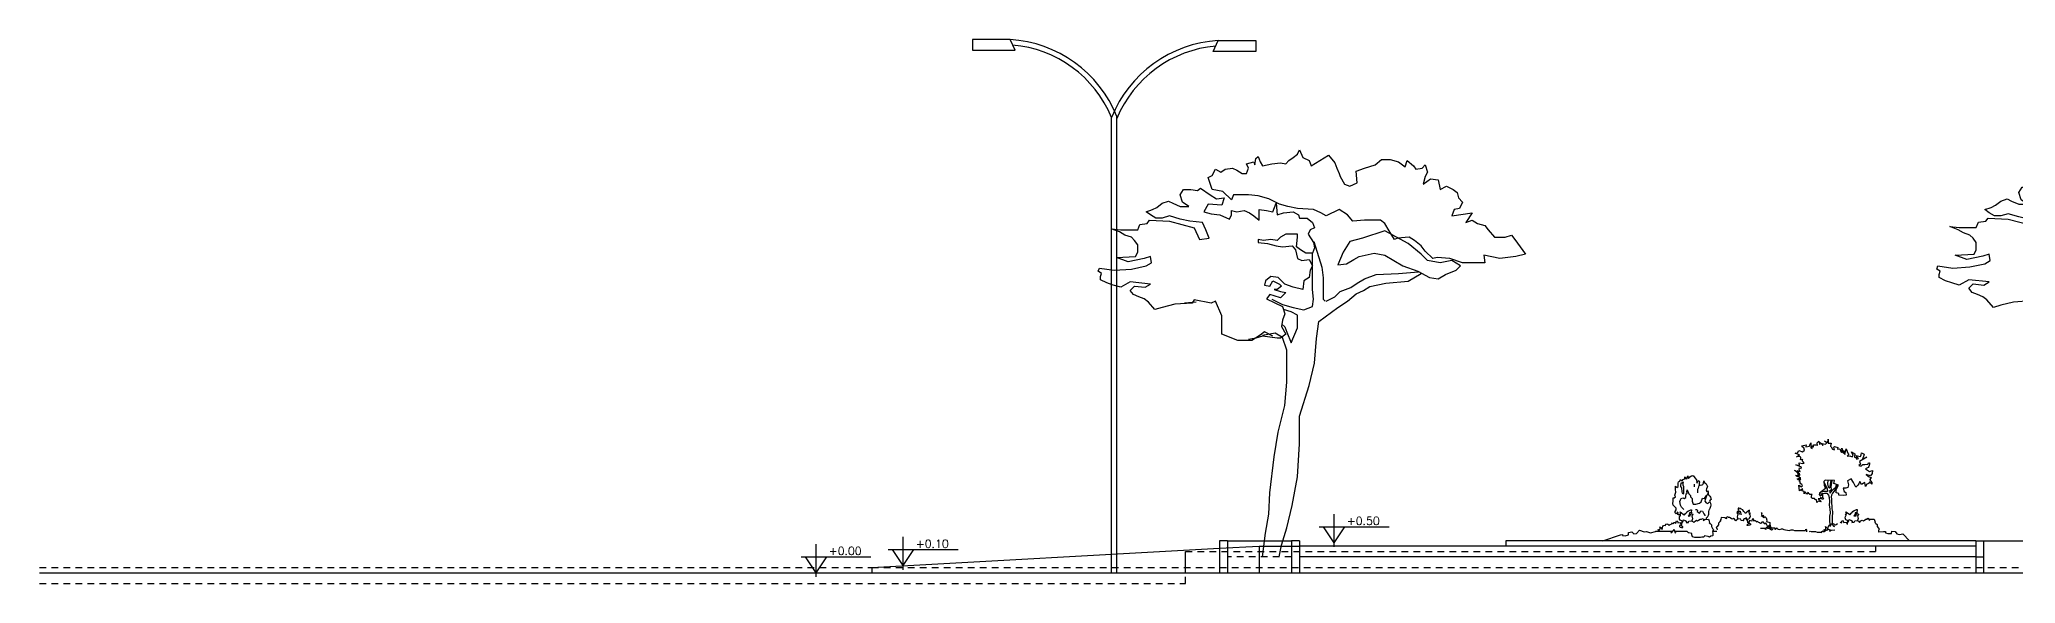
# Model space of a CAD drawing. Header units: millimetres. Extents: x 2181 to 2351, y -493 to -361.
# Drawn here: x 2200.96 to 2238, y -371.53 to -361.33 of the extents above; entities that cross this region are included whole.
import ezdxf

# ---------------------------------------------------------------- set-up
doc = ezdxf.new("R2010")
doc.units = ezdxf.units.MM
doc.header["$LTSCALE"] = 0.5
doc.header["$MEASUREMENT"] = 0
doc.linetypes.add('HIDDEN', pattern=[0.375, 0.25, -0.125])
doc.layers.get('0').update_dxf_attribs({"linetype": 'CONTINUOUS'})
for name, color, linetype in [('LAY', 7, 'CONTINUOUS'), ('P1', 1, 'CONTINUOUS'), ('P6', 4, 'CONTINUOUS'), ('PAREDE-A-DEMOLIR', 253, 'HIDDEN'), ('pena_01', 1, 'CONTINUOUS'), ('TEXTO', 3, 'CONTINUOUS')]:
    doc.layers.add(name, color=color, linetype=linetype)
doc.styles.add('ARQ', font='ROMANS.shx')

# ---------------------------------------------------------------- blocks, each defined once
blk = doc.blocks.new('POSTE2PET')
for p, q in [((79.014, -432.667), (78.308, -432.667)), ((78.308, -432.667), (78.308, -432.87)), ((78.308, -432.87), (79.106, -432.87)), ((79.106, -432.87), (79.014, -432.667)), ((82.822, -432.89), (82.914, -432.687)), ((83.619, -432.89), (82.822, -432.89)), ((82.914, -432.687), (83.619, -432.687)), ((83.619, -432.687), (83.619, -432.89))]:
    blk.add_line(p, q)
for points in [[(81.014, -442.667), (81.014, -434.109, 0.288839), (79.014, -432.667)], [(80.914, -442.667), (80.914, -434.129, 0.279997), (79.061, -432.771, 0.279997)]]:
    blk.add_lwpolyline(points, format="xyb")
for radius, start, end in [(2.312, 93.5727, 158.0158), (2.212, 94.9498, 157.5181)]:
    blk.add_arc((83.058, -434.994), radius, start, end)
blk = doc.blocks.new('ARVORE3')
for p, q in [((70.352, -454.205), (70.412, -454.046)), ((70.412, -454.046), (70.432, -454.265)), ((69.534, -454.345), (69.574, -454.265)), ((69.574, -454.185), (69.673, -454.205)), ((69.574, -454.265), (69.574, -454.185)), ((69.673, -454.205), (69.813, -454.185)), ((69.813, -454.185), (69.913, -454.225)), ((69.913, -454.225), (69.993, -454.285)), ((69.993, -454.285), (70.093, -454.365)), ((70.093, -454.165), (70.232, -454.185)), ((70.093, -454.245), (70.093, -454.165)), ((70.093, -454.365), (70.093, -454.245)), ((70.232, -454.185), (70.352, -454.205)), ((70.432, -454.265), (70.552, -454.225)), ((70.552, -454.225), (70.732, -454.205)), ((70.732, -454.205), (70.831, -454.265)), ((70.831, -454.265), (70.851, -454.325)), ((70.851, -454.325), (70.991, -454.325)), ((70.991, -454.325), (71.091, -454.405)), ((71.131, -454.505), (71.051, -454.544)), ((71.091, -454.405), (71.131, -454.505)), ((70.173, -454.744), (70.073, -454.724)), ((70.073, -454.724), (70.073, -454.784)), ((70.073, -454.784), (70.252, -454.804)), ((70.312, -454.724), (70.173, -454.744)), ((70.252, -454.804), (70.412, -454.844)), ((70.432, -454.744), (70.312, -454.724)), ((70.412, -454.844), (70.532, -454.864)), ((70.492, -454.684), (70.432, -454.744)), ((70.592, -454.624), (70.492, -454.684)), ((70.532, -454.864), (70.712, -454.844)), ((70.692, -454.624), (70.592, -454.624)), ((70.812, -454.624), (70.692, -454.624)), ((70.712, -454.844), (70.772, -454.923)), ((70.792, -454.864), (70.812, -454.684)), ((70.871, -454.923), (70.792, -454.864)), ((70.812, -454.684), (70.812, -454.624)), ((71.051, -454.544), (71.011, -454.624)), ((71.011, -454.624), (71.111, -454.784)), ((71.131, -454.884), (71.091, -454.983)), ((71.111, -454.784), (71.131, -454.884)), ((70.772, -454.923), (70.812, -455.083)), ((70.812, -455.083), (70.891, -455.123)), ((70.971, -454.983), (70.871, -454.923)), ((70.891, -455.123), (71.031, -455.103)), ((71.091, -454.983), (70.971, -454.983)), ((71.031, -455.103), (71.091, -455.223)), ((71.091, -455.223), (71.051, -455.303)), ((70.213, -455.502), (70.193, -455.582)), ((70.193, -455.582), (70.292, -455.602)), ((70.312, -455.422), (70.213, -455.502)), ((70.292, -455.602), (70.352, -455.502)), ((70.452, -455.442), (70.312, -455.422)), ((70.352, -455.502), (70.472, -455.562)), ((70.512, -455.602), (70.432, -455.662)), ((70.572, -455.562), (70.452, -455.442)), ((70.472, -455.562), (70.512, -455.602)), ((70.732, -455.622), (70.572, -455.562)), ((70.911, -455.662), (70.732, -455.622)), ((70.931, -455.502), (70.911, -455.662)), ((71.031, -455.442), (70.931, -455.502)), ((71.051, -455.303), (71.031, -455.442)), ((68.915, -455.901), (68.695, -455.921)), ((70.292, -455.761), (70.232, -455.841)), ((70.232, -455.841), (70.532, -455.981)), ((70.372, -455.781), (70.292, -455.761)), ((70.372, -455.662), (70.492, -455.702)), ((70.432, -455.662), (70.372, -455.662)), ((70.492, -455.821), (70.372, -455.781)), ((70.492, -455.702), (70.592, -455.721)), ((70.532, -455.781), (70.492, -455.821)), ((70.592, -455.721), (70.532, -455.781)), ((70.532, -455.981), (70.572, -456.12)), ((70.532, -456.24), (70.512, -456.36)), ((70.512, -456.36), (70.592, -456.5)), ((70.572, -456.12), (70.532, -456.24)), ((70.033, -456.579), (69.893, -456.599)), ((70.153, -456.539), (70.033, -456.579)), ((70.432, -456.579), (70.153, -456.539)), ((70.492, -456.579), (70.432, -456.579)), ((70.592, -456.5), (70.492, -456.579))]:
    blk.add_line(p, q)
for points in [[(69.214, -453.527), (69.274, -453.407), (69.374, -453.467), (69.454, -453.407), (69.594, -453.387), (69.673, -453.427), (69.773, -453.487), (69.853, -453.487), (69.893, -453.387), (69.853, -453.308), (69.993, -453.268), (70.013, -453.327), (70.033, -453.208), (70.073, -453.168), (70.113, -453.268), (70.153, -453.347), (70.332, -453.308), (70.492, -453.288), (70.592, -453.308), (70.652, -453.248), (70.732, -453.188), (70.812, -453.128), (70.851, -453.048), (70.911, -453.188), (71.031, -453.248), (71.071, -453.347), (71.391, -453.148), (71.51, -453.288), (71.55, -453.387), (71.59, -453.487), (71.61, -453.547), (71.69, -453.687), (71.79, -453.726), (71.93, -453.667), (71.91, -453.447), (72.069, -453.387), (72.269, -453.327), (72.389, -453.228), (72.549, -453.228), (72.708, -453.268), (72.828, -453.367), (72.868, -453.248), (72.988, -453.347), (73.028, -453.407), (73.148, -453.387), (73.208, -453.327), (73.248, -453.467), (73.208, -453.547), (73.168, -453.687), (73.307, -453.587), (73.447, -453.607), (73.487, -453.786), (73.607, -453.726), (73.727, -453.786), (73.807, -453.846), (73.827, -453.946), (73.906, -454.026), (73.847, -454.145), (73.747, -454.165), (73.707, -454.285), (74.086, -454.225), (73.966, -454.405), (74.086, -454.365), (74.186, -454.425), (74.326, -454.465), (74.386, -454.544), (74.505, -454.684), (74.645, -454.684), (74.705, -454.684), (74.825, -454.644), (74.885, -454.724), (75.084, -455.003), (74.905, -455.043), (74.605, -455.083), (74.306, -455.023), (74.326, -455.163), (73.906, -455.163), (73.667, -455.083), (73.427, -455.063), (73.347, -455.083), (73.208, -454.943), (73.128, -454.844), (73.008, -454.744), (72.908, -454.684), (72.688, -454.704), (72.629, -454.724), (72.529, -454.564), (72.449, -454.425), (72.369, -454.365), (72.069, -454.365), (71.85, -454.385), (71.75, -454.265), (71.59, -454.165), (71.351, -454.285), (71.251, -454.225), (71.111, -454.165), (70.812, -454.145), (70.632, -454.106), (70.472, -454.066), (70.272, -453.966), (70.073, -453.906), (69.893, -453.886), (69.613, -453.886), (69.574, -453.986), (69.414, -453.826), (69.214, -453.786), (69.134, -453.567)], [(71.97, -455.043), (72.249, -454.983), (72.449, -455.023), (72.788, -455.223), (73.068, -455.322), (73.287, -455.442), (73.447, -455.462), (73.587, -455.382), (73.787, -455.303), (73.867, -455.223), (73.707, -455.123), (73.487, -455.163), (73.248, -455.123), (73.128, -455.003), (72.888, -454.804), (72.449, -454.564), (72.03, -454.704), (71.79, -454.764), (71.67, -454.963), (71.57, -455.203), (71.73, -455.183), (71.87, -455.103)]]:
    blk.add_lwpolyline(points, close=True)
for points in [[(70.352, -456.539), (70.193, -456.46), (70.113, -456.519), (69.953, -456.619), (69.693, -456.619), (69.394, -456.5), (69.394, -456.28), (69.394, -456.16), (69.274, -455.881), (69.194, -455.921), (68.875, -455.861), (68.835, -455.921), (68.515, -455.941), (68.276, -456.001), (68.136, -456.041), (68.016, -455.901), (67.936, -455.841), (67.836, -455.801), (67.737, -455.761), (67.677, -455.682), (67.757, -455.602), (67.956, -455.622), (68.056, -455.562), (67.677, -455.522), (67.497, -455.622), (67.357, -455.582), (67.237, -455.542), (67.118, -455.482), (67.118, -455.422), (67.138, -455.362), (67.078, -455.322), (67.098, -455.263), (67.377, -455.303), (67.697, -455.283), (67.976, -455.223), (68.076, -455.163), (68.056, -455.043), (67.936, -455.083), (67.637, -455.143), (67.417, -455.063), (67.777, -455.043), (67.816, -454.963), (67.816, -454.824), (67.757, -454.744), (67.697, -454.684), (67.577, -454.644), (67.477, -454.584), (67.317, -454.524), (67.497, -454.544), (67.816, -454.544), (67.856, -454.445), (67.996, -454.425), (68.036, -454.365), (68.415, -454.385), (68.875, -454.505), (68.975, -454.724), (69.154, -454.704), (69.094, -454.544), (69.034, -454.405), (68.795, -454.385), (68.615, -454.345), (68.415, -454.285), (68.276, -454.325), (68.156, -454.325), (68.056, -454.265), (67.976, -454.205), (68.096, -454.165), (68.176, -454.125), (68.276, -454.046), (68.395, -454.006), (68.475, -454.046), (68.615, -454.106), (68.775, -454.106), (68.655, -454.026), (68.615, -453.886), (68.675, -453.786), (68.815, -453.786), (68.935, -453.806), (68.995, -453.766), (69.174, -453.886), (69.294, -453.966), (69.434, -453.946), (69.394, -454.086), (69.134, -454.066), (69.054, -454.205), (69.194, -454.245), (69.354, -454.265), (69.534, -454.345)], [(71.115, -454.764), (71.271, -455.247), (71.291, -455.446), (71.291, -455.606), (71.291, -455.845), (71.331, -455.885)], [(70.332, -455.845), (70.532, -455.945), (70.732, -456.005), (70.931, -456.045), (71.091, -455.985), (71.111, -455.845), (71.091, -455.666), (71.091, -455.506), (71.091, -455.326), (71.091, -454.971)], [(70.468, -460.675), (70.512, -460.456), (70.612, -460.136), (70.712, -459.717), (70.812, -459.179), (70.851, -458.56), (70.851, -458.042), (71.031, -457.463), (71.131, -457.044), (71.171, -456.585), (71.211, -456.266), (71.57, -456.005), (71.75, -455.885), (71.91, -455.745), (72.049, -455.686), (72.169, -455.606), (72.469, -455.546), (72.888, -455.506), (73.133, -455.364)], [(71.351, -455.885), (71.51, -455.805), (71.61, -455.705), (71.81, -455.626), (71.93, -455.546), (72.069, -455.466), (72.289, -455.386), (72.708, -455.366), (73.083, -455.333)], [(70.52, -456.312), (70.572, -456.364), (70.612, -456.464), (70.692, -456.663), (70.812, -456.384), (70.812, -456.144), (70.692, -456.085), (70.548, -456.037)], [(70.153, -460.675), (70.213, -460.236), (70.272, -459.877), (70.292, -459.478), (70.372, -458.8), (70.452, -458.341), (70.572, -457.842), (70.612, -457.403), (70.612, -457.144), (70.612, -456.805), (70.532, -456.565), (70.392, -456.486), (70.153, -456.525)]]:
    blk.add_lwpolyline(points)
blk = doc.blocks.new('ARVORE5')
for p, q in [((-85.387, -525.612), (-85.305, -525.595)), ((-85.382, -525.632), (-85.387, -525.612)), ((-85.35, -525.652), (-85.382, -525.632)), ((-85.305, -525.595), (-85.309, -525.628)), ((-85.309, -525.628), (-85.24, -525.616)), ((-85.24, -525.616), (-85.236, -525.595)), ((-85.236, -525.595), (-85.216, -525.559)), ((-85.216, -525.559), (-85.216, -525.652)), ((-85.195, -525.66), (-85.191, -525.612)), ((-85.191, -525.612), (-85.167, -525.64)), ((-85.167, -525.595), (-85.106, -525.595)), ((-85.167, -525.64), (-85.167, -525.595)), ((-85.106, -525.595), (-85.089, -525.603)), ((-85.097, -525.555), (-85.065, -525.522)), ((-85.089, -525.603), (-85.097, -525.555)), ((-85.065, -525.522), (-85.049, -525.587)), ((-85.049, -525.587), (-85.045, -525.551)), ((-85.045, -525.551), (-84.983, -525.608)), ((-84.983, -525.608), (-85.012, -525.567)), ((-85.012, -525.567), (-84.939, -525.579)), ((-84.959, -525.522), (-84.898, -525.551)), ((-84.918, -525.559), (-84.959, -525.522)), ((-84.939, -525.579), (-84.918, -525.559)), ((-84.898, -525.551), (-84.894, -525.486)), ((-84.894, -525.486), (-84.89, -525.563)), ((-84.89, -525.563), (-84.833, -525.563)), ((-84.833, -525.563), (-84.849, -525.62)), ((-84.849, -525.62), (-84.833, -525.632)), ((-84.833, -525.632), (-84.808, -525.677)), ((-84.784, -525.64), (-84.772, -525.624)), ((-84.772, -525.624), (-84.711, -525.644)), ((-85.513, -525.75), (-85.468, -525.742)), ((-85.464, -525.77), (-85.513, -525.75)), ((-85.391, -526.01), (-85.496, -525.97)), ((-85.496, -525.97), (-85.427, -525.974)), ((-85.484, -525.819), (-85.427, -525.782)), ((-85.427, -525.815), (-85.484, -525.819)), ((-85.468, -525.742), (-85.443, -525.701)), ((-85.427, -525.782), (-85.464, -525.77)), ((-85.443, -525.701), (-85.374, -525.725)), ((-85.427, -525.974), (-85.435, -525.933)), ((-85.435, -525.933), (-85.37, -525.941)), ((-85.407, -525.827), (-85.427, -525.815)), ((-85.411, -525.876), (-85.403, -525.848)), ((-85.37, -525.868), (-85.411, -525.876)), ((-85.403, -525.848), (-85.407, -525.827)), ((-85.378, -525.892), (-85.37, -525.868)), ((-85.358, -525.913), (-85.378, -525.892)), ((-85.374, -525.725), (-85.338, -525.693)), ((-85.37, -525.941), (-85.342, -525.937)), ((-85.342, -525.937), (-85.358, -525.913)), ((-85.338, -525.693), (-85.35, -525.652)), ((-85.216, -525.652), (-85.195, -525.66)), ((-84.808, -525.677), (-84.776, -525.689)), ((-84.776, -525.689), (-84.784, -525.64)), ((-84.711, -525.644), (-84.715, -525.677)), ((-84.715, -525.677), (-84.674, -525.669)), ((-84.674, -525.669), (-84.662, -525.701)), ((-84.662, -525.701), (-84.654, -525.721)), ((-84.654, -525.721), (-84.625, -525.738)), ((-84.633, -525.656), (-84.597, -525.754)), ((-84.625, -525.738), (-84.633, -525.656)), ((-84.601, -525.701), (-84.58, -525.774)), ((-84.597, -525.754), (-84.601, -525.701)), ((-84.58, -525.774), (-84.552, -525.669)), ((-84.552, -525.669), (-84.523, -525.75)), ((-84.507, -525.766), (-84.536, -525.803)), ((-84.536, -525.803), (-84.483, -525.799)), ((-84.523, -525.75), (-84.507, -525.766)), ((-84.483, -525.799), (-84.442, -525.819)), ((-84.454, -525.725), (-84.389, -525.762)), ((-84.426, -525.795), (-84.454, -525.725)), ((-84.442, -525.819), (-84.426, -525.795)), ((-84.389, -525.762), (-84.397, -525.815)), ((-84.397, -525.815), (-84.393, -525.839)), ((-84.393, -525.839), (-84.377, -525.819)), ((-84.377, -525.819), (-84.353, -525.864)), ((-84.324, -525.848), (-84.373, -525.791)), ((-84.373, -525.791), (-84.283, -525.811)), ((-84.353, -525.864), (-84.324, -525.848)), ((-84.287, -525.953), (-84.316, -525.978)), ((-84.316, -525.978), (-84.296, -525.986)), ((-84.165, -525.823), (-84.304, -525.904)), ((-84.304, -525.904), (-84.287, -525.953)), ((-84.296, -525.986), (-84.267, -525.99)), ((-84.283, -525.811), (-84.271, -525.782)), ((-84.271, -525.782), (-84.267, -525.746)), ((-84.267, -525.746), (-84.214, -525.77)), ((-84.267, -525.99), (-84.239, -525.961)), ((-84.23, -525.815), (-84.251, -525.848)), ((-84.251, -525.848), (-84.165, -525.823)), ((-84.239, -525.961), (-84.206, -525.961)), ((-84.214, -525.77), (-84.23, -525.815)), ((-84.206, -525.961), (-84.149, -525.953)), ((-84.149, -525.953), (-84.137, -525.933)), ((-84.129, -526.002), (-84.145, -526.018)), ((-84.137, -525.933), (-84.116, -525.933)), ((-84.116, -525.957), (-84.129, -526.002)), ((-84.116, -525.933), (-84.116, -525.957)), ((-85.525, -526.071), (-85.439, -526.116)), ((-85.468, -526.116), (-85.525, -526.071)), ((-85.505, -526.169), (-85.419, -526.157)), ((-85.431, -526.173), (-85.505, -526.169)), ((-85.488, -526.181), (-85.431, -526.173)), ((-85.403, -526.214), (-85.488, -526.181)), ((-85.439, -526.116), (-85.472, -526.075)), ((-85.472, -526.075), (-85.419, -526.096)), ((-85.472, -526.23), (-85.403, -526.214)), ((-85.456, -526.25), (-85.472, -526.23)), ((-85.423, -526.136), (-85.468, -526.116)), ((-85.468, -526.14), (-85.423, -526.136)), ((-85.419, -526.157), (-85.468, -526.14)), ((-85.407, -526.238), (-85.456, -526.25)), ((-85.439, -526.275), (-85.407, -526.238)), ((-85.419, -526.283), (-85.439, -526.275)), ((-85.439, -526.352), (-85.391, -526.38)), ((-85.427, -526.454), (-85.439, -526.352)), ((-85.435, -526.059), (-85.431, -526.026)), ((-85.419, -526.096), (-85.435, -526.059)), ((-85.431, -526.026), (-85.399, -526.035)), ((-85.419, -526.303), (-85.419, -526.283)), ((-85.403, -526.323), (-85.419, -526.303)), ((-85.387, -526.34), (-85.403, -526.323)), ((-85.399, -526.035), (-85.391, -526.01)), ((-85.391, -526.38), (-85.374, -526.36)), ((-85.374, -526.36), (-85.387, -526.34)), ((-84.951, -526.254), (-84.971, -526.279)), ((-84.971, -526.279), (-84.967, -526.352)), ((-84.967, -526.352), (-84.943, -526.413)), ((-84.772, -526.262), (-84.951, -526.254)), ((-84.788, -526.319), (-84.772, -526.262)), ((-84.699, -526.352), (-84.788, -526.319)), ((-84.739, -526.429), (-84.699, -526.352)), ((-84.458, -526.234), (-84.528, -526.266)), ((-84.528, -526.266), (-84.511, -526.344)), ((-84.511, -526.344), (-84.523, -526.393)), ((-84.414, -526.299), (-84.458, -526.234)), ((-84.397, -526.34), (-84.414, -526.299)), ((-84.373, -526.388), (-84.397, -526.34)), ((-84.336, -526.348), (-84.373, -526.388)), ((-84.316, -526.327), (-84.336, -526.348)), ((-84.3, -526.283), (-84.316, -526.327)), ((-84.267, -526.336), (-84.3, -526.283)), ((-84.202, -526.299), (-84.267, -526.336)), ((-84.194, -526.376), (-84.202, -526.299)), ((-84.165, -526.332), (-84.194, -526.376)), ((-84.145, -526.018), (-84.19, -526.043)), ((-84.19, -526.043), (-84.12, -526.092)), ((-84.177, -526.148), (-84.125, -526.193)), ((-84.1, -526.173), (-84.177, -526.148)), ((-84.129, -526.319), (-84.165, -526.332)), ((-84.12, -526.287), (-84.129, -526.319)), ((-84.125, -526.193), (-84.084, -526.209)), ((-84.12, -526.092), (-84.059, -526.075)), ((-84.072, -526.332), (-84.12, -526.287)), ((-84.108, -526.242), (-84.112, -526.25)), ((-84.112, -526.25), (-84.076, -526.299)), ((-84.084, -526.209), (-84.108, -526.242)), ((-84.068, -526.132), (-84.1, -526.173)), ((-84.076, -526.299), (-84.072, -526.332)), ((-84.059, -526.075), (-84.068, -526.132)), ((-85.366, -526.417), (-85.427, -526.454)), ((-85.387, -526.454), (-85.366, -526.417)), ((-85.362, -526.462), (-85.387, -526.454)), ((-85.342, -526.466), (-85.362, -526.462)), ((-85.342, -526.515), (-85.342, -526.466)), ((-85.321, -526.478), (-85.342, -526.515)), ((-85.289, -526.519), (-85.321, -526.478)), ((-85.268, -526.482), (-85.289, -526.519)), ((-85.268, -526.502), (-85.268, -526.482)), ((-85.236, -526.527), (-85.268, -526.502)), ((-85.191, -526.527), (-85.236, -526.527)), ((-85.207, -526.551), (-85.191, -526.527)), ((-85.203, -526.588), (-85.207, -526.551)), ((-85.183, -526.6), (-85.203, -526.588)), ((-85.15, -526.6), (-85.183, -526.6)), ((-85.134, -526.62), (-85.15, -526.6)), ((-85.11, -526.624), (-85.134, -526.62)), ((-85.102, -526.673), (-85.11, -526.624)), ((-85.081, -526.653), (-85.102, -526.673)), ((-85.032, -526.665), (-85.081, -526.653)), ((-85.077, -526.608), (-85.024, -526.657)), ((-85.036, -526.608), (-85.077, -526.608)), ((-85.057, -526.498), (-85.063, -526.523)), ((-85.063, -526.523), (-85.04, -526.551)), ((-85, -526.454), (-85.057, -526.498)), ((-85.04, -526.551), (-85.016, -526.539)), ((-85.02, -526.596), (-85.036, -526.584)), ((-85.036, -526.584), (-85.036, -526.608)), ((-85.024, -526.657), (-85.032, -526.665)), ((-85.004, -526.616), (-85.02, -526.596)), ((-85.016, -526.539), (-85, -526.515)), ((-84.979, -526.608), (-85.004, -526.616)), ((-84.943, -526.413), (-85, -526.454)), ((-85, -526.515), (-85, -526.563)), ((-85, -526.563), (-85, -526.584)), ((-85, -526.584), (-84.979, -526.608)), ((-84.739, -526.494), (-84.739, -526.429)), ((-84.69, -526.506), (-84.739, -526.494)), ((-84.694, -526.539), (-84.69, -526.506)), ((-84.613, -526.543), (-84.694, -526.539)), ((-84.56, -526.405), (-84.613, -526.405)), ((-84.613, -526.405), (-84.589, -526.466)), ((-84.552, -526.539), (-84.613, -526.543)), ((-84.589, -526.466), (-84.56, -526.486)), ((-84.523, -526.393), (-84.56, -526.405)), ((-84.56, -526.486), (-84.552, -526.539))]:
    blk.add_line(p, q)
for points in [[(-84.971, -526.285), (-84.935, -526.368), (-84.91, -526.413), (-84.906, -526.466), (-84.967, -526.47), (-85.043, -526.488)], [(-84.9, -526.257), (-84.906, -526.327), (-84.894, -526.38), (-84.87, -526.405), (-84.866, -526.407)], [(-84.866, -526.407), (-84.857, -526.376), (-84.837, -526.259)], [(-84.832, -526.429), (-84.825, -526.433), (-84.865, -526.458), (-84.861, -526.482), (-84.853, -526.502), (-84.825, -526.458), (-84.784, -526.421), (-84.751, -526.388), (-84.737, -526.338)], [(-84.832, -526.429), (-84.837, -526.384), (-84.82, -526.26)], [(-84.717, -526.345), (-84.727, -526.384), (-84.768, -526.441), (-84.808, -526.498), (-84.829, -526.535), (-84.837, -526.567), (-84.829, -526.612), (-84.829, -526.641), (-84.829, -526.689), (-84.825, -526.746), (-84.821, -526.795), (-84.808, -526.844), (-84.808, -526.872), (-84.817, -526.933), (-84.817, -526.982), (-84.817, -527.047), (-84.813, -527.092), (-84.792, -527.116), (-84.775, -527.126)], [(-85.06, -526.511), (-84.963, -526.498), (-84.918, -526.498), (-84.886, -526.535), (-84.874, -526.584), (-84.865, -526.657), (-84.874, -526.722), (-84.861, -526.791), (-84.853, -526.877), (-84.865, -526.933), (-84.865, -527.031), (-84.857, -527.126)]]:
    blk.add_lwpolyline(points)
blk = doc.blocks.new('ARBUSTO')
for p, q in [((264.958, -446.39), (264.967, -446.361)), ((264.967, -446.361), (264.991, -446.347)), ((264.991, -446.347), (265.001, -446.319)), ((265.001, -446.319), (265.034, -446.347)), ((265.034, -446.347), (265.048, -446.319)), ((265.048, -446.319), (265.082, -446.304)), ((265.082, -446.304), (265.086, -446.266)), ((265.086, -446.266), (265.11, -446.314)), ((265.11, -446.314), (265.12, -446.285)), ((265.12, -446.285), (265.139, -446.252)), ((265.139, -446.252), (265.139, -446.3)), ((265.139, -446.3), (265.167, -446.285)), ((265.167, -446.285), (265.177, -446.271)), ((265.177, -446.271), (265.21, -446.252)), ((265.21, -446.252), (265.219, -446.247)), ((265.219, -446.247), (265.243, -446.243)), ((265.243, -446.243), (265.272, -446.29)), ((265.272, -446.29), (265.305, -446.323)), ((265.305, -446.323), (265.31, -446.385)), ((265.31, -446.385), (265.334, -446.347)), ((265.334, -446.347), (265.348, -446.338)), ((265.348, -446.338), (265.357, -446.361)), ((265.357, -446.361), (265.353, -446.395)), ((265.433, -446.39), (265.443, -446.342)), ((265.443, -446.342), (265.462, -446.385)), ((264.858, -446.77), (264.863, -446.722)), ((264.863, -446.722), (264.868, -446.665)), ((264.868, -446.665), (264.887, -446.665)), ((264.887, -446.665), (264.906, -446.646)), ((264.896, -446.613), (264.915, -446.556)), ((264.906, -446.646), (264.896, -446.613)), ((264.91, -446.509), (264.906, -446.442)), ((264.906, -446.442), (264.934, -446.466)), ((264.915, -446.556), (264.91, -446.509)), ((264.934, -446.466), (264.958, -446.447)), ((264.958, -446.447), (264.958, -446.39)), ((264.991, -446.732), (265.001, -446.699)), ((265.001, -446.803), (264.991, -446.732)), ((265.01, -446.385), (265.001, -446.433)), ((265.001, -446.433), (265.005, -446.452)), ((265.001, -446.699), (265.015, -446.675)), ((265.005, -446.452), (265.02, -446.475)), ((265.034, -446.385), (265.01, -446.385)), ((265.015, -446.675), (265.044, -446.665)), ((265.02, -446.475), (265.029, -446.547)), ((265.029, -446.547), (265.034, -446.575)), ((265.058, -446.371), (265.034, -446.385)), ((265.034, -446.575), (265.058, -446.589)), ((265.044, -446.665), (265.072, -446.675)), ((265.053, -446.395), (265.058, -446.371)), ((265.053, -446.428), (265.053, -446.395)), ((265.063, -446.456), (265.053, -446.428)), ((265.058, -446.589), (265.067, -446.566)), ((265.063, -446.485), (265.063, -446.456)), ((265.063, -446.542), (265.063, -446.485)), ((265.067, -446.566), (265.063, -446.542)), ((265.072, -446.675), (265.101, -446.656)), ((265.101, -446.656), (265.105, -446.637)), ((265.105, -446.637), (265.11, -446.589)), ((265.11, -446.589), (265.129, -446.575)), ((265.124, -446.547), (265.129, -446.513)), ((265.129, -446.575), (265.124, -446.547)), ((265.129, -446.513), (265.162, -446.589)), ((265.162, -446.589), (265.191, -446.618)), ((265.191, -446.618), (265.191, -446.642)), ((265.191, -446.642), (265.224, -446.675)), ((265.224, -446.675), (265.219, -446.722)), ((265.219, -446.722), (265.243, -446.779)), ((265.258, -446.404), (265.258, -446.456)), ((265.334, -446.48), (265.319, -446.509)), ((265.319, -446.509), (265.319, -446.57)), ((265.348, -446.433), (265.334, -446.48)), ((265.353, -446.395), (265.353, -446.433)), ((265.353, -446.433), (265.372, -446.423)), ((265.372, -446.423), (265.41, -446.418)), ((265.391, -446.737), (265.414, -446.67)), ((265.41, -446.418), (265.424, -446.414)), ((265.414, -446.67), (265.452, -446.675)), ((265.424, -446.414), (265.433, -446.39)), ((265.452, -446.675), (265.481, -446.623)), ((265.462, -446.385), (265.486, -446.399)), ((265.467, -446.699), (265.462, -446.727)), ((265.462, -446.727), (265.486, -446.756)), ((265.486, -446.646), (265.467, -446.699)), ((265.481, -446.623), (265.5, -446.604)), ((265.486, -446.399), (265.51, -446.452)), ((265.491, -446.494), (265.486, -446.518)), ((265.486, -446.518), (265.491, -446.542)), ((265.5, -446.604), (265.486, -446.646)), ((265.51, -446.452), (265.491, -446.494)), ((265.491, -446.542), (265.51, -446.532)), ((265.51, -446.532), (265.519, -446.551)), ((265.519, -446.551), (265.514, -446.58)), ((265.514, -446.604), (265.519, -446.561)), ((265.514, -446.58), (265.514, -446.604)), ((265.519, -446.561), (265.524, -446.589)), ((265.524, -446.589), (265.529, -446.608)), ((265.529, -446.608), (265.552, -446.632)), ((265.557, -446.708), (265.548, -446.727)), ((265.548, -446.727), (265.567, -446.76)), ((265.552, -446.632), (265.567, -446.651)), ((265.576, -446.694), (265.557, -446.708)), ((265.567, -446.651), (265.576, -446.694)), ((264.863, -446.803), (264.858, -446.77)), ((264.901, -446.836), (264.863, -446.803)), ((264.92, -446.855), (264.901, -446.836)), ((264.901, -446.917), (264.92, -446.889)), ((264.901, -446.946), (264.901, -446.917)), ((264.92, -446.96), (264.901, -446.946)), ((264.915, -447.136), (264.925, -447.093)), ((264.92, -446.889), (264.92, -446.855)), ((264.939, -446.951), (264.92, -446.96)), ((264.925, -447.093), (264.948, -447.098)), ((264.958, -446.946), (264.939, -446.927)), ((264.939, -446.927), (264.939, -446.951)), ((264.948, -447.098), (264.953, -447.131)), ((264.953, -446.974), (264.958, -446.946)), ((264.967, -446.979), (264.953, -446.974)), ((264.982, -446.979), (264.967, -446.979)), ((265.001, -446.993), (264.982, -446.979)), ((264.982, -447.041), (264.986, -447.017)), ((264.986, -447.06), (264.982, -447.041)), ((264.986, -447.017), (265.001, -446.993)), ((264.996, -447.079), (264.986, -447.06)), ((265.001, -446.946), (264.996, -446.927)), ((264.996, -446.927), (265.024, -446.946)), ((265.01, -447.088), (264.996, -447.079)), ((265.024, -446.836), (265.001, -446.803)), ((265.005, -446.97), (265.001, -446.946)), ((265.001, -446.993), (265.005, -446.97)), ((265.048, -447.098), (265.01, -447.088)), ((265.063, -446.884), (265.024, -446.836)), ((265.024, -446.946), (265.053, -446.97)), ((265.029, -447.164), (265.034, -447.098)), ((265.034, -447.131), (265.048, -447.098)), ((265.034, -447.098), (265.053, -447.107)), ((265.053, -446.97), (265.072, -446.989)), ((265.053, -447.107), (265.058, -447.074)), ((265.058, -447.074), (265.091, -447.088)), ((265.072, -446.989), (265.082, -446.974)), ((265.082, -446.974), (265.096, -446.955)), ((265.091, -447.088), (265.12, -447.107)), ((265.096, -446.955), (265.11, -446.951)), ((265.11, -446.951), (265.124, -446.922)), ((265.124, -446.922), (265.153, -446.908)), ((265.162, -446.993), (265.148, -447.008)), ((265.148, -447.008), (265.186, -447.003)), ((265.153, -446.908), (265.172, -446.898)), ((265.153, -447.122), (265.162, -447.098)), ((265.172, -446.946), (265.162, -446.993)), ((265.162, -447.098), (265.21, -447.093)), ((265.172, -446.898), (265.196, -446.889)), ((265.2, -446.946), (265.172, -446.946)), ((265.186, -447.003), (265.191, -446.97)), ((265.191, -446.97), (265.21, -446.965)), ((265.196, -446.889), (265.21, -446.889)), ((265.21, -446.903), (265.2, -446.922)), ((265.2, -446.922), (265.215, -446.936)), ((265.215, -446.936), (265.2, -446.946)), ((265.21, -446.889), (265.21, -446.903)), ((265.21, -446.965), (265.229, -446.96)), ((265.21, -447.093), (265.234, -447.107)), ((265.234, -446.979), (265.215, -447.003)), ((265.215, -447.003), (265.229, -447.055)), ((265.229, -447.055), (265.215, -447.093)), ((265.229, -446.96), (265.234, -446.979)), ((265.243, -446.779), (265.291, -446.779)), ((265.253, -447.126), (265.277, -447.098)), ((265.277, -447.098), (265.3, -447.084)), ((265.281, -446.884), (265.305, -446.879)), ((265.291, -446.779), (265.362, -446.76)), ((265.3, -447.084), (265.324, -447.098)), ((265.305, -446.879), (265.319, -446.894)), ((265.319, -446.894), (265.315, -446.917)), ((265.315, -446.917), (265.334, -446.932)), ((265.324, -447.098), (265.343, -447.084)), ((265.334, -446.932), (265.362, -446.951)), ((265.343, -447.084), (265.372, -447.065)), ((265.362, -446.76), (265.391, -446.737)), ((265.362, -446.951), (265.376, -446.927)), ((265.372, -447.065), (265.395, -447.065)), ((265.376, -446.927), (265.386, -446.908)), ((265.386, -446.908), (265.414, -446.913)), ((265.395, -447.065), (265.405, -447.05)), ((265.405, -447.05), (265.438, -447.065)), ((265.414, -446.913), (265.429, -446.936)), ((265.429, -446.936), (265.438, -446.96)), ((265.438, -447.065), (265.429, -447.088)), ((265.429, -447.088), (265.457, -447.069)), ((265.438, -446.96), (265.462, -446.989)), ((265.457, -447.069), (265.529, -447.065)), ((265.462, -446.989), (265.462, -447.003)), ((265.5, -447.031), (265.481, -447.041)), ((265.481, -447.041), (265.481, -447.074)), ((265.486, -446.756), (265.514, -446.77)), ((265.524, -446.993), (265.5, -447.031)), ((265.514, -446.77), (265.543, -446.741)), ((265.529, -446.974), (265.524, -446.993)), ((265.533, -446.894), (265.529, -446.917)), ((265.529, -446.917), (265.529, -446.974)), ((265.529, -447.065), (265.538, -447.103)), ((265.543, -446.889), (265.533, -446.894)), ((265.538, -447.103), (265.548, -447.122)), ((265.552, -446.865), (265.543, -446.889)), ((265.567, -446.827), (265.552, -446.865)), ((265.567, -446.76), (265.571, -446.798)), ((265.571, -446.798), (265.567, -446.827)), ((264.856, -447.293), (264.535, -447.293)), ((264.597, -447.288), (264.587, -447.259)), ((264.587, -447.259), (264.616, -447.264)), ((264.616, -447.207), (264.635, -447.221)), ((264.62, -447.231), (264.616, -447.207)), ((264.616, -447.264), (264.62, -447.231)), ((264.635, -447.221), (264.649, -447.236)), ((264.649, -447.236), (264.658, -447.255)), ((264.658, -447.255), (264.663, -447.226)), ((264.663, -447.226), (264.673, -447.202)), ((264.673, -447.202), (264.687, -447.179)), ((264.687, -447.179), (264.706, -447.174)), ((264.706, -447.174), (264.706, -447.188)), ((264.706, -447.188), (264.715, -447.179)), ((264.715, -447.179), (264.734, -447.155)), ((264.734, -447.155), (264.749, -447.15)), ((264.749, -447.15), (264.768, -447.155)), ((264.768, -447.155), (264.782, -447.169)), ((264.782, -447.169), (264.791, -447.179)), ((264.791, -447.179), (264.811, -447.164)), ((264.811, -447.164), (264.839, -447.15)), ((264.82, -447.316), (264.844, -447.302)), ((264.839, -447.15), (264.853, -447.131)), ((264.844, -447.302), (264.868, -447.283)), ((264.853, -447.131), (264.863, -447.15)), ((264.863, -447.15), (264.887, -447.126)), ((264.868, -447.283), (264.882, -447.259)), ((264.882, -447.259), (264.891, -447.283)), ((264.887, -447.126), (264.896, -447.122)), ((264.891, -447.283), (264.896, -447.312)), ((265.128, -447.293), (264.893, -447.293)), ((264.896, -447.122), (264.915, -447.136)), ((264.896, -447.312), (264.915, -447.321)), ((264.953, -447.131), (265.005, -447.122)), ((265.005, -447.174), (264.982, -447.183)), ((264.982, -447.183), (264.982, -447.202)), ((264.982, -447.202), (264.996, -447.212)), ((264.996, -447.212), (265.024, -447.217)), ((265.005, -447.122), (265.005, -447.15)), ((265.005, -447.15), (265.029, -447.164)), ((265.01, -447.174), (265.005, -447.174)), ((265.029, -447.193), (265.01, -447.174)), ((265.024, -447.217), (265.044, -447.217)), ((265.044, -447.202), (265.029, -447.193)), ((265.044, -447.217), (265.044, -447.202)), ((265.12, -447.107), (265.11, -447.126)), ((265.11, -447.126), (265.153, -447.122)), ((265.153, -447.316), (265.128, -447.293)), ((265.162, -447.316), (265.153, -447.316)), ((265.215, -447.331), (265.162, -447.316)), ((265.215, -447.354), (265.215, -447.331)), ((265.219, -447.378), (265.215, -447.354)), ((265.229, -447.392), (265.219, -447.378)), ((265.272, -447.407), (265.229, -447.392)), ((265.234, -447.107), (265.253, -447.126)), ((265.324, -447.407), (265.272, -447.407)), ((265.376, -447.407), (265.324, -447.407)), ((265.405, -447.402), (265.376, -447.407)), ((265.443, -447.397), (265.405, -447.402)), ((265.452, -447.378), (265.443, -447.397)), ((265.524, -447.388), (265.452, -447.378)), ((265.548, -447.397), (265.524, -447.388)), ((265.548, -447.122), (265.538, -447.131)), ((265.538, -447.131), (265.557, -447.145)), ((265.571, -447.383), (265.548, -447.397)), ((265.557, -447.145), (265.581, -447.169)), ((265.6, -447.378), (265.571, -447.383)), ((265.581, -447.169), (265.581, -447.202)), ((265.581, -447.202), (265.605, -447.236)), ((265.609, -447.369), (265.6, -447.378)), ((265.605, -447.236), (265.624, -447.255)), ((265.609, -447.274), (265.605, -447.297)), ((265.605, -447.297), (265.609, -447.326)), ((265.685, -447.293), (265.606, -447.293)), ((265.624, -447.255), (265.609, -447.274)), ((265.609, -447.326), (265.609, -447.369))]:
    blk.add_line(p, q)

msp = doc.modelspace()

# ---------------------------------------------------------------- linework, layer by layer
for p, q in [((2233.863, -370.535), (2233.899, -370.535)), ((2233.899, -370.535), (2233.949, -370.535)), ((2233.949, -370.535), (2234.029, -370.541)), ((2222.445, -371.33), (2222.445, -370.93))]:
    msp.add_line(p, q)
at = {"layer": 'LAY', "linetype": 'Continuous'}
for p, q in [((2232.46, -370.375), (2232.436, -370.398)), ((2232.436, -370.398), (2232.436, -370.432)), ((2232.479, -370.36), (2232.46, -370.375)), ((2232.479, -370.332), (2232.469, -370.351)), ((2232.469, -370.351), (2232.479, -370.36)), ((2232.488, -370.294), (2232.479, -370.332)), ((2232.559, -370.299), (2232.488, -370.294)), ((2232.588, -370.318), (2232.559, -370.299)), ((2232.612, -370.28), (2232.578, -370.294)), ((2232.578, -370.294), (2232.588, -370.318)), ((2232.621, -370.294), (2232.612, -370.28)), ((2232.645, -370.294), (2232.621, -370.294)), ((2232.674, -370.313), (2232.645, -370.294)), ((2232.693, -370.327), (2232.674, -370.313)), ((2232.716, -370.313), (2232.693, -370.327)), ((2232.74, -370.327), (2232.716, -370.313)), ((2232.764, -370.356), (2232.74, -370.327)), ((2232.783, -370.337), (2232.764, -370.356)), ((2232.788, -370.189), (2232.783, -370.208)), ((2232.783, -370.208), (2232.802, -370.232)), ((2232.807, -370.322), (2232.783, -370.337)), ((2232.807, -370.194), (2232.788, -370.189)), ((2232.802, -370.232), (2232.788, -370.284)), ((2232.788, -370.284), (2232.802, -370.322)), ((2232.816, -370.151), (2232.802, -370.166)), ((2232.802, -370.166), (2232.816, -370.175)), ((2232.821, -370.118), (2232.807, -370.118)), ((2232.807, -370.118), (2232.807, -370.132)), ((2232.807, -370.132), (2232.816, -370.151)), ((2232.826, -370.199), (2232.807, -370.194)), ((2232.854, -370.327), (2232.807, -370.322)), ((2232.816, -370.175), (2232.845, -370.175)), ((2232.845, -370.128), (2232.821, -370.118)), ((2232.83, -370.232), (2232.826, -370.199)), ((2232.869, -370.237), (2232.83, -370.232)), ((2232.864, -370.137), (2232.845, -370.128)), ((2232.845, -370.175), (2232.854, -370.223)), ((2232.854, -370.223), (2232.869, -370.237)), ((2232.864, -370.351), (2232.854, -370.327)), ((2232.892, -370.151), (2232.864, -370.137)), ((2232.907, -370.356), (2232.864, -370.351)), ((2232.907, -370.18), (2232.892, -370.151)), ((2232.926, -370.318), (2232.897, -370.337)), ((2232.897, -370.337), (2232.907, -370.356)), ((2232.921, -370.185), (2232.907, -370.18)), ((2232.935, -370.204), (2232.921, -370.185)), ((2232.959, -370.303), (2232.926, -370.318)), ((2232.945, -370.218), (2232.935, -370.204)), ((2232.964, -370.199), (2232.945, -370.218)), ((2232.964, -370.337), (2232.959, -370.303)), ((2232.992, -370.175), (2232.964, -370.199)), ((2232.983, -370.327), (2232.964, -370.337)), ((2232.968, -370.327), (2233.006, -370.318)), ((2232.983, -370.36), (2232.968, -370.327)), ((2232.973, -370.432), (2232.987, -370.422)), ((2232.987, -370.394), (2232.983, -370.327)), ((2233.011, -370.379), (2232.987, -370.394)), ((2232.987, -370.422), (2233.006, -370.403)), ((2233.021, -370.156), (2232.992, -370.175)), ((2233.006, -370.318), (2233.021, -370.308)), ((2233.006, -370.403), (2233.011, -370.403)), ((2233.011, -370.199), (2233.016, -370.175)), ((2233.016, -370.223), (2233.011, -370.199)), ((2233.063, -370.36), (2233.011, -370.351)), ((2233.011, -370.351), (2233.011, -370.379)), ((2233.011, -370.403), (2233.035, -370.413)), ((2233.016, -370.175), (2233.021, -370.156)), ((2233.016, -370.223), (2233.035, -370.208)), ((2233.03, -370.246), (2233.016, -370.223)), ((2233.021, -370.308), (2233.03, -370.289)), ((2233.035, -370.27), (2233.03, -370.246)), ((2233.03, -370.289), (2233.035, -370.27)), ((2233.035, -370.413), (2233.035, -370.432)), ((2233.068, -370.327), (2233.063, -370.36)), ((2233.092, -370.322), (2233.068, -370.327)), ((2233.102, -370.365), (2233.092, -370.322)), ((2233.121, -370.351), (2233.102, -370.365)), ((2233.13, -370.356), (2233.121, -370.351)), ((2233.154, -370.379), (2233.13, -370.356)), ((2233.163, -370.36), (2233.154, -370.379)), ((2233.178, -370.379), (2233.163, -370.36)), ((2233.206, -370.394), (2233.178, -370.379)), ((2233.225, -370.408), (2233.206, -370.394)), ((2233.235, -370.398), (2233.225, -370.408)), ((2233.249, -370.384), (2233.235, -370.398)), ((2233.255, -370.204), (2233.236, -370.218)), ((2233.266, -370.284), (2233.238, -370.265)), ((2233.268, -370.379), (2233.249, -370.384)), ((2233.251, -370.227), (2233.255, -370.204)), ((2233.255, -370.261), (2233.251, -370.227)), ((2233.284, -370.256), (2233.255, -370.261)), ((2233.285, -370.298), (2233.266, -370.284)), ((2233.282, -370.384), (2233.268, -370.379)), ((2233.274, -370.284), (2233.284, -370.256)), ((2233.301, -370.408), (2233.282, -370.384)), ((2233.309, -370.284), (2233.285, -370.298)), ((2233.311, -370.417), (2233.301, -370.408)), ((2233.333, -370.298), (2233.309, -370.284)), ((2233.33, -370.408), (2233.311, -370.403)), ((2233.311, -370.403), (2233.311, -370.417)), ((2233.344, -370.432), (2233.33, -370.408)), ((2233.333, -370.298), (2233.344, -370.346)), ((2233.344, -370.346), (2233.336, -370.369)), ((2233.336, -370.369), (2233.4, -370.385)), ((2233.4, -370.385), (2233.4, -370.417)), ((2233.401, -370.418), (2233.407, -370.449)), ((2234.544, -370.437), (2234.563, -370.413)), ((2234.563, -370.413), (2234.578, -370.409)), ((2234.578, -370.409), (2234.597, -370.413)), ((2234.597, -370.413), (2234.611, -370.428)), ((2234.621, -370.437), (2234.64, -370.423)), ((2234.64, -370.423), (2234.668, -370.409)), ((2234.716, -370.385), (2234.725, -370.38)), ((2234.725, -370.38), (2234.744, -370.394)), ((2234.744, -370.394), (2234.754, -370.352)), ((2234.754, -370.352), (2234.777, -370.356)), ((2234.777, -370.356), (2234.782, -370.39)), ((2234.782, -370.39), (2234.835, -370.38)), ((2234.83, -370.252), (2234.811, -370.238)), ((2234.811, -370.299), (2234.816, -370.276)), ((2234.816, -370.318), (2234.811, -370.299)), ((2234.816, -370.276), (2234.83, -370.252)), ((2234.825, -370.337), (2234.816, -370.318)), ((2234.83, -370.204), (2234.825, -370.185)), ((2234.825, -370.185), (2234.854, -370.204)), ((2234.839, -370.347), (2234.825, -370.337)), ((2234.835, -370.228), (2234.83, -370.204)), ((2234.83, -370.252), (2234.835, -370.228)), ((2234.835, -370.38), (2234.835, -370.409)), ((2234.877, -370.356), (2234.839, -370.347)), ((2234.854, -370.204), (2234.882, -370.228)), ((2234.858, -370.423), (2234.863, -370.356)), ((2234.863, -370.39), (2234.877, -370.356)), ((2234.863, -370.356), (2234.882, -370.366)), ((2234.882, -370.228), (2234.901, -370.247)), ((2234.882, -370.366), (2234.887, -370.333)), ((2234.887, -370.333), (2234.92, -370.347)), ((2234.901, -370.247), (2234.911, -370.233)), ((2234.911, -370.233), (2234.925, -370.214)), ((2234.92, -370.347), (2234.949, -370.366)), ((2234.925, -370.214), (2234.939, -370.209)), ((2234.939, -370.209), (2234.953, -370.181)), ((2234.949, -370.366), (2234.939, -370.385)), ((2234.939, -370.385), (2234.982, -370.38)), ((2234.953, -370.181), (2234.982, -370.166)), ((2234.991, -370.252), (2234.977, -370.266)), ((2234.977, -370.266), (2235.015, -370.261)), ((2234.982, -370.166), (2235.001, -370.157)), ((2234.982, -370.38), (2234.991, -370.356)), ((2235.001, -370.204), (2234.991, -370.252)), ((2234.991, -370.356), (2235.039, -370.352)), ((2235.001, -370.157), (2235.025, -370.147)), ((2235.03, -370.204), (2235.001, -370.204)), ((2235.015, -370.261), (2235.02, -370.228)), ((2235.02, -370.228), (2235.039, -370.223)), ((2235.025, -370.147), (2235.039, -370.147)), ((2235.039, -370.162), (2235.03, -370.181)), ((2235.03, -370.181), (2235.044, -370.195)), ((2235.044, -370.195), (2235.03, -370.204)), ((2235.039, -370.147), (2235.039, -370.162)), ((2235.039, -370.223), (2235.058, -370.219)), ((2235.039, -370.352), (2235.063, -370.366)), ((2235.063, -370.238), (2235.044, -370.261)), ((2235.044, -370.261), (2235.058, -370.314)), ((2235.058, -370.314), (2235.044, -370.352)), ((2235.058, -370.219), (2235.063, -370.238)), ((2235.063, -370.366), (2235.082, -370.385)), ((2235.082, -370.385), (2235.106, -370.356)), ((2235.106, -370.356), (2235.129, -370.342)), ((2235.129, -370.342), (2235.153, -370.356)), ((2235.153, -370.356), (2235.172, -370.342)), ((2235.172, -370.342), (2235.201, -370.323)), ((2235.201, -370.323), (2235.224, -370.323)), ((2235.224, -370.323), (2235.234, -370.309)), ((2235.234, -370.309), (2235.267, -370.323)), ((2235.267, -370.323), (2235.258, -370.347)), ((2235.258, -370.347), (2235.286, -370.328)), ((2235.286, -370.328), (2235.358, -370.323)), ((2235.358, -370.323), (2235.367, -370.361)), ((2235.367, -370.361), (2235.377, -370.38)), ((2235.377, -370.38), (2235.367, -370.39)), ((2235.367, -370.39), (2235.386, -370.404)), ((2235.386, -370.404), (2235.41, -370.428)), ((2230.268, -370.729), (2230.598, -370.619)), ((2230.598, -370.619), (2230.635, -370.61)), ((2230.635, -370.61), (2230.64, -370.632)), ((2230.64, -370.632), (2230.688, -370.635)), ((2230.688, -370.635), (2230.753, -370.619)), ((2230.75, -370.573), (2230.81, -370.566)), ((2230.753, -370.619), (2230.75, -370.573)), ((2230.81, -370.566), (2230.85, -370.603)), ((2230.85, -370.603), (2230.903, -370.597)), ((2230.903, -370.597), (2230.956, -370.53)), ((2230.956, -370.53), (2231.041, -370.563)), ((2231.041, -370.563), (2231.087, -370.559)), ((2231.087, -370.559), (2231.162, -370.579)), ((2231.162, -370.579), (2231.257, -370.555)), ((2232.412, -370.465), (2232.393, -370.484)), ((2232.393, -370.484), (2232.407, -370.503)), ((2232.407, -370.503), (2232.412, -370.527)), ((2232.436, -370.432), (2232.412, -370.465)), ((2232.973, -370.446), (2232.973, -370.432)), ((2232.992, -370.446), (2232.973, -370.446)), ((2233.021, -370.441), (2232.992, -370.446)), ((2233.035, -370.432), (2233.021, -370.441)), ((2233.298, -370.503), (2233.227, -370.498)), ((2233.327, -370.522), (2233.298, -370.503)), ((2233.35, -370.484), (2233.317, -370.498)), ((2233.317, -370.498), (2233.327, -370.522)), ((2233.354, -370.455), (2233.344, -370.432)), ((2233.36, -370.498), (2233.35, -370.484)), ((2233.358, -370.484), (2233.354, -370.455)), ((2233.368, -370.465), (2233.358, -370.484)), ((2233.384, -370.498), (2233.36, -370.498)), ((2233.382, -370.451), (2233.368, -370.465)), ((2233.401, -370.436), (2233.382, -370.451)), ((2233.412, -370.517), (2233.384, -370.498)), ((2233.396, -370.46), (2233.401, -370.436)), ((2233.401, -370.493), (2233.396, -370.46)), ((2233.43, -370.489), (2233.401, -370.493)), ((2233.407, -370.449), (2233.419, -370.486)), ((2233.422, -370.489), (2233.412, -370.527)), ((2233.431, -370.531), (2233.412, -370.517)), ((2233.419, -370.486), (2233.493, -370.486)), ((2233.42, -370.517), (2233.43, -370.489)), ((2233.493, -370.494), (2233.422, -370.489)), ((2233.455, -370.517), (2233.431, -370.531)), ((2233.493, -370.486), (2233.493, -370.511)), ((2233.493, -370.511), (2233.505, -370.511)), ((2233.505, -370.511), (2233.53, -370.486)), ((2233.53, -370.486), (2233.53, -370.498)), ((2233.53, -370.498), (2233.555, -370.511)), ((2233.555, -370.511), (2233.585, -370.517)), ((2233.585, -370.517), (2233.616, -370.505)), ((2233.616, -370.505), (2233.635, -370.505)), ((2233.635, -370.505), (2233.665, -370.517)), ((2233.665, -370.517), (2233.764, -370.535)), ((2233.764, -370.535), (2233.801, -370.523)), ((2233.801, -370.523), (2233.832, -370.523)), ((2233.832, -370.523), (2233.863, -370.535)), ((2234.029, -370.541), (2234.066, -370.535)), ((2234.066, -370.535), (2234.072, -370.511)), ((2234.072, -370.511), (2234.084, -370.529)), ((2234.084, -370.529), (2234.084, -370.56)), ((2234.14, -370.554), (2234.158, -370.548)), ((2234.158, -370.548), (2234.177, -370.554)), ((2234.177, -370.554), (2234.238, -370.554)), ((2234.238, -370.554), (2234.257, -370.554)), ((2234.257, -370.554), (2234.287, -370.572)), ((2234.287, -370.572), (2234.361, -370.572)), ((2234.358, -370.57), (2234.391, -370.546)), ((2234.361, -370.572), (2234.374, -370.578)), ((2234.391, -370.546), (2234.415, -370.56)), ((2234.415, -370.56), (2234.434, -370.546)), ((2234.426, -370.547), (2234.416, -370.518)), ((2234.416, -370.518), (2234.445, -370.523)), ((2234.434, -370.546), (2234.462, -370.527)), ((2234.445, -370.466), (2234.464, -370.48)), ((2234.449, -370.49), (2234.445, -370.466)), ((2234.445, -370.523), (2234.449, -370.49)), ((2234.462, -370.527), (2234.486, -370.527)), ((2234.464, -370.48), (2234.478, -370.494)), ((2234.478, -370.494), (2234.487, -370.513)), ((2234.486, -370.527), (2234.495, -370.513)), ((2234.487, -370.513), (2234.492, -370.485)), ((2234.492, -370.485), (2234.502, -370.461)), ((2234.495, -370.513), (2234.529, -370.527)), ((2234.502, -370.461), (2234.516, -370.437)), ((2234.516, -370.437), (2234.535, -370.432)), ((2234.529, -370.527), (2234.519, -370.551)), ((2234.519, -370.551), (2234.548, -370.532)), ((2234.535, -370.432), (2234.535, -370.447)), ((2234.535, -370.447), (2234.544, -370.437)), ((2234.548, -370.532), (2234.619, -370.527)), ((2234.611, -370.428), (2234.621, -370.437)), ((2235.41, -370.428), (2235.41, -370.461)), ((2235.41, -370.461), (2235.434, -370.494)), ((2235.432, -370.564), (2235.53, -370.557)), ((2235.434, -370.494), (2235.453, -370.513)), ((2235.438, -370.532), (2235.434, -370.556)), ((2235.453, -370.513), (2235.438, -370.532)), ((2235.53, -370.557), (2235.567, -370.557)), ((2235.567, -370.557), (2235.567, -370.58)), ((2235.567, -370.58), (2235.612, -370.595)), ((2235.612, -370.595), (2235.68, -370.595)), ((2235.68, -370.595), (2235.688, -370.549)), ((2235.688, -370.549), (2235.748, -370.557)), ((2235.748, -370.557), (2235.778, -370.602)), ((2235.778, -370.602), (2235.83, -370.61)), ((2235.83, -370.61), (2235.89, -370.602)), ((2235.89, -370.602), (2236.016, -370.729))]:
    msp.add_line(p, q, dxfattribs=at)
at = {"layer": 'P1', "ltscale": 3}
for p, q in [((2225.234, -370.845), (2225.234, -370.23)), ((2215.521, -371.409), (2215.521, -370.794)), ((2217.154, -371.274), (2217.154, -370.659)), ((2224.954, -370.467), (2226.262, -370.467)), ((2225.235, -370.767), (2225.434, -370.467)), ((2215.241, -371.031), (2216.549, -371.031)), ((2215.523, -371.331), (2215.721, -371.031)), ((2216.874, -370.896), (2218.182, -370.896)), ((2217.155, -371.196), (2217.354, -370.896))]:
    msp.add_line(p, q, dxfattribs=at)
at = {"layer": 'P1'}
for p, q in [((2223.232, -370.729), (2224.432, -370.729)), ((2228.45, -370.729), (2228.45, -370.829)), ((2237.264, -370.729), (2228.45, -370.729)), ((2237.403, -370.729), (2241.807, -370.729)), ((2223.082, -370.87), (2223.824, -370.829)), ((2223.824, -370.829), (2223.824, -371.33)), ((2223.824, -370.829), (2224.582, -370.829))]:
    msp.add_line(p, q, dxfattribs=at)
at = {"layer": 'P6'}
for p, q in [((2223.082, -370.729), (2223.082, -371.33)), ((2223.232, -370.729), (2223.082, -370.729)), ((2223.232, -370.729), (2223.232, -371.33)), ((2224.432, -370.729), (2224.432, -371.33)), ((2224.582, -370.729), (2224.432, -370.729)), ((2224.582, -370.729), (2224.582, -371.33)), ((2237.264, -370.729), (2237.264, -371.329)), ((2237.264, -370.729), (2237.403, -370.729)), ((2237.403, -370.729), (2237.403, -371.329)), ((2216.562, -371.231), (2223.082, -370.87)), ((2237.264, -370.829), (2224.582, -370.829)), ((2237.264, -371.029), (2224.582, -371.029)), ((2237.264, -371.029), (2237.403, -371.029)), ((2200.962, -371.332), (2216.562, -371.331)), ((2216.562, -371.231), (2216.562, -371.331)), ((2216.562, -371.331), (2261.131, -371.327))]:
    msp.add_line(p, q, dxfattribs=at)
at = {"layer": 'PAREDE-A-DEMOLIR'}
for p, q in [((2222.445, -370.93), (2235.378, -370.93)), ((2222.445, -371.532), (2222.445, -371.13)), ((2224.432, -371.029), (2223.232, -371.029)), ((2235.378, -370.829), (2235.378, -370.93)), ((2200.962, -371.232), (2216.562, -371.231)), ((2200.962, -371.532), (2222.445, -371.532)), ((2216.562, -371.231), (2261.131, -371.227))]:
    msp.add_line(p, q, dxfattribs=at)
at = {"layer": 'pena_01', "linetype": 'Continuous'}
for p, q in [((2225.232, -370.767), (2225.034, -370.467)), ((2215.519, -371.331), (2215.321, -371.031)), ((2217.152, -371.196), (2216.954, -370.896))]:
    msp.add_line(p, q, dxfattribs=at)

# ---------------------------------------------------------------- block references
at = {"layer": 'LAY', "linetype": 'Continuous'}
for name, p in [('POSTE2PET', (2140.144, 71.337)), ('ARVORE3', (2169.454, 89.687)), ('ARVORE3', (2153.733, 89.646)), ('ARVORE5', (2319.385, 156.662)), ('ARBUSTO', (1966.722, 76.737))]:
    msp.add_blockref(name, p, dxfattribs=at)

# ---------------------------------------------------------------- texts
at = {"layer": 'TEXTO', "ltscale": 3, "char_height": 0.15, "attachment_point": 5, "style": 'ARQ'}
for s, insert in [('+0.50', (2225.778, -370.358)), ('+0.10', (2217.698, -370.787)), ('+0.00', (2216.066, -370.921))]:
    msp.add_mtext(s, dxfattribs=dict(at, insert=insert))

doc.saveas('drawing.dxf')
